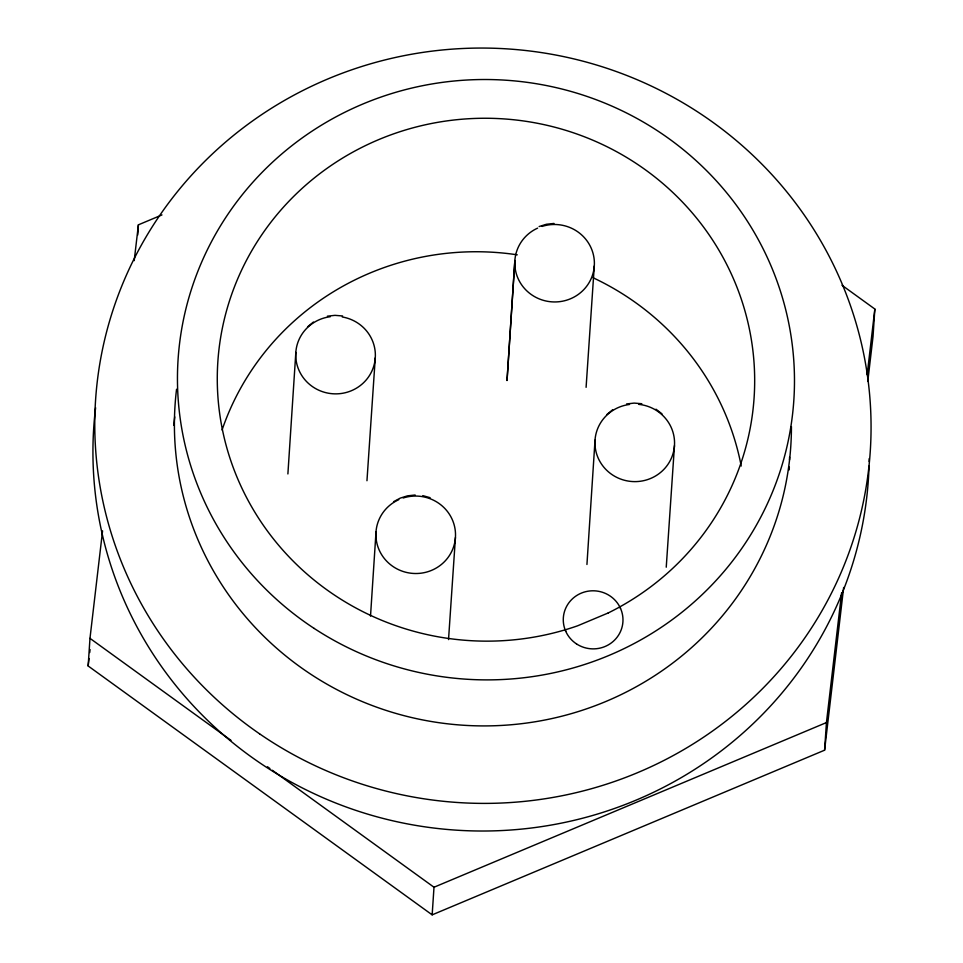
<?xml version="1.0" encoding="UTF-8"?>
<svg xmlns="http://www.w3.org/2000/svg" width="963" height="963" viewBox="0 0 963 963"><rect width="100%" height="100%" fill="white"/><g stroke="black" fill="none" stroke-linecap="round" stroke-linejoin="round"><path stroke-width="1.44" d="M843.648 587.466L824.593 750.189L432.158 914.85L88.151 665.975L89.98 638.349L102.572 530.866M137.733 234.996L138.407 224.824L161.977 214.93M287.889 473.952L295.834 352.386M370.514 616.091L376.003 532.045M432.158 914.85L434 887.236L272.324 770.268M507.02 380.554L514.856 260.492L507.056 380.337M586.936 564.487L595.026 440.151M824.593 750.189L826.435 722.575L841.638 592.69M842.023 285.289L874.849 309.039L873.02 336.653L867.771 381.444M366.963 480.73L375.269 357.863M448.529 639.588L455.439 537.523M586.094 387.331L594.291 265.957M666.24 567.207L674.473 445.616M134.206 260.648L138.407 224.824M88.151 665.975L89.029 658.511M89.728 652.541L90.077 649.556M867.157 374.727L874.849 309.039M307.582 326.842L313.408 322.039M606.786 414.596L612.612 409.793M393.578 501.699L400.271 498.1L407.554 495.837L415.149 495.006M434 887.236L826.435 722.575M539.124 226.534L546.406 224.271L554.014 223.44M327.384 316.177L334.98 315.346L342.611 315.972M626.588 403.93L634.184 403.1L641.815 403.726M422.781 495.632L430.148 497.69M89.98 638.349L231 740.366M267.461 766.753L269.893 768.51M655.984 409.203L661.99 413.849M619.811 606.883L620.509 608.351M565.75 631.331L565.173 629.922M791.43 426.573A308.545 300.143 3.8 0 1 464.828 725.332A308.545 300.143 3.8 0 1 176.554 389.257M869.047 466.092A388.197 377.628 3.8 0 1 452.49 829.889A388.197 377.628 3.8 0 1 95.602 407.758M869.204 458.605A388.197 377.628 3.8 0 1 869.168 461.602M173.809 425.405A308.545 300.143 3.8 0 1 174.724 416.883M789.576 457.052A308.545 300.143 3.8 0 1 789.54 459.905M789.323 467.043A308.545 300.143 3.8 0 1 789.179 469.896M222.068 429.98A268.737 261.418 3.8 0 1 517.263 254.822M593.16 277.789A268.737 261.418 3.8 0 1 741.221 466.032M342.238 316.959A39.808 38.725 3.8 0 1 368.576 376.87A39.808 38.725 3.8 0 1 301.708 375.414A39.808 38.725 3.8 0 1 330.333 316.707M542.049 226.413A39.808 38.725 3.8 0 1 593.858 269.664A39.808 38.725 3.8 0 1 530.589 294.04A39.808 38.725 3.8 0 1 537.619 228.123M403.184 497.979A39.808 38.725 3.8 0 1 454.993 541.218A39.808 38.725 3.8 0 1 391.724 565.606A39.808 38.725 3.8 0 1 398.754 499.677M638.758 404.364A39.808 38.725 3.8 0 1 668.743 463.155A39.808 38.725 3.8 0 1 601.394 463.913A39.808 38.725 3.8 0 1 629.537 404.46M608.183 612.974L577.668 625.781A268.737 261.418 3.8 0 1 219.684 343.815A268.737 261.418 3.8 0 1 641.298 166.912A268.737 261.418 3.8 0 1 608.183 612.974M259.553 733.806A388.197 377.628 3.8 0 0 869.505 460.892A388.197 377.628 3.8 0 0 319.692 82.493A388.197 377.628 3.8 0 0 259.553 733.806M314.179 628.43A308.545 300.143 3.8 0 0 793.789 400.885A308.545 300.143 3.8 0 0 349.954 109.782A308.545 300.143 3.8 0 0 314.179 628.43M576.512 643.91A29.865 29.046 3.8 0 0 622.917 621.893A29.865 29.046 3.8 0 0 579.967 593.714A29.865 29.046 3.8 0 0 576.512 643.91"/></g></svg>
